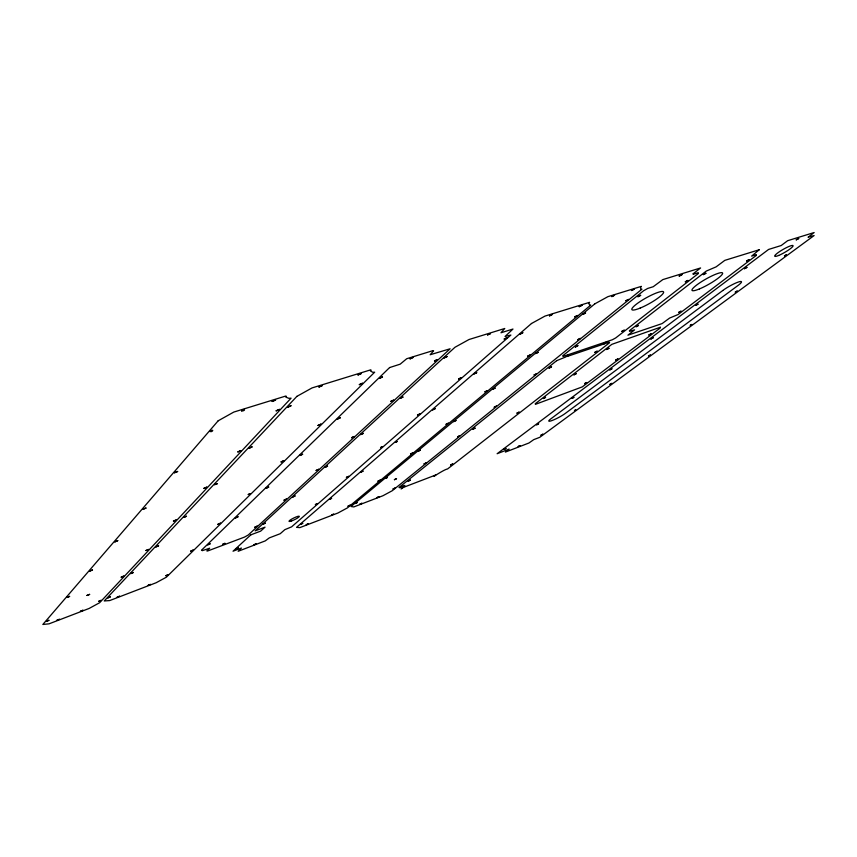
<?xml version="1.0" encoding="UTF-8"?>
<svg xmlns="http://www.w3.org/2000/svg" width="857" height="857" viewBox="0 0 857 857"><rect width="100%" height="100%" fill="white"/><g stroke="black" fill="none" stroke-linecap="round" stroke-linejoin="round"><path stroke-width="1.29" d="M306.292 524.72L308.316 523.831L306.303 524.698M541.003 435.185L542.888 434.22L541.003 435.185M408.211 481.141L410.31 480.102L408.211 481.141M575.326 346.999L577.854 345.682L575.326 346.999M222.541 544.441L224.909 543.349L222.541 544.441M543.338 398.516L545.545 397.38L543.338 398.516M360.668 472.218L363.004 471.104L360.668 472.218M549.519 315.847L552.347 314.39L549.519 315.847M549.058 368.082L551.512 366.817L549.058 368.082M237.86 451.939L240.988 450.557L237.86 451.939M235.439 517.928L237.989 516.771L235.439 517.928M241.642 410.91C245.616 411.317 245.391 407.364 241.642 410.91M236.071 548.951L238.332 547.912L236.071 548.951M248.959 448.275L252.065 446.893L248.959 448.275M519.995 334.134L522.791 332.73L519.995 334.134M248.23 494.575L250.244 493.664L248.305 494.478M574.779 316.897L577.479 315.505L574.779 316.897M759.248 249.741L751.632 256.104L756.377 254.625L756.217 255.504L678.037 314.562L669.596 318.076L662.107 323.592L627.935 335.173L634.609 329.849L629.595 331.348L629.413 330.695L706.232 271.091L716.12 266.859L724.829 260.357L759.248 249.741M579.236 306.667L581.999 305.242L579.236 306.667M577.768 339.715L580.253 338.429L577.768 339.715M254.775 527.259L257.132 526.177L254.775 527.259M573.922 374.82L576.193 373.652L573.922 374.82M272.162 401.472L275.568 399.994L272.162 401.472M571.769 398.441L573.836 397.38L571.769 398.441M253.865 544.87L256.061 543.852L253.865 544.87M582.867 314.348L585.556 312.966L582.867 314.348M276.158 410.835L279.457 409.389L276.158 410.835M266.034 488.276L268.68 487.065L266.034 488.276M574.469 410.599L575.883 409.871L574.522 410.535M263.088 524.152L265.434 523.07L263.185 524.045M693.227 273.715L693.131 274.304L698.305 272.697L698.412 273.479L615.722 337.926L612.327 339.768L563.081 356.416L562.685 355.837L643.618 290.748L647.688 288.445L653.205 286.731L662.804 279.607L700.597 267.952L693.227 273.715M287.706 407.193L290.973 405.757L287.706 407.193M584.624 383.625L586.766 382.522L584.624 383.625M281.085 461.923L283.903 460.67L281.085 461.923M594.769 352.42L597.158 351.188L594.769 352.42M660.297 327.256L660.136 328.081L582.289 386.882L535.432 404.333L535.239 403.765L611.791 344.364L660.297 327.256M611.823 296.586L614.544 295.194L611.823 296.586M284.042 500.177L286.495 499.063L284.042 500.177M359.34 384.654L362.447 383.25L359.34 384.654M299.843 455.485L302.607 454.231L299.843 455.485M606.606 349.495L608.963 348.285L606.606 349.495M292.612 497.049L295.044 495.935L292.612 497.049M318.975 387L322.264 385.564L318.975 387M625.91 300.796L628.524 299.447L625.91 300.796M318.022 425.458L320.968 424.14L318.022 425.458M631.502 290.502L634.18 289.12L631.502 290.502M615.701 360.09L617.918 358.954L615.701 360.09M609.895 384.429L611.919 383.39L609.895 384.429M300.55 524.323L302.692 523.327L300.55 524.323M316.158 470.461L318.718 469.304L316.158 470.461M337.412 419.041L340.315 417.755L337.412 419.041M636.033 326.699L638.465 325.446L636.033 326.699M324.985 467.333L327.524 466.176L324.985 467.333M315.397 504.58L317.647 503.541L315.397 504.58M358.033 374.938L361.215 373.534L358.033 374.938M808.247 237.143L814.118 235.546L539.717 437.338L533.75 439.63L528.94 443.005L505.394 452.089L509.133 449.1L497.124 453.728L768.6 249.441L781.198 245.53L787.658 240.699L814.15 232.536L808.247 237.143M648.867 334.991L651.159 333.812L648.867 334.991M784.466 255.9L786.405 254.861L784.466 255.9M329.345 499.363L331.563 498.335L329.345 499.363M351.574 437.702L354.23 436.502L351.574 437.702M637.951 296.704L640.629 295.344L637.951 296.704M650.892 338.976L653.13 337.819L650.892 338.976M379.415 378.312L382.458 376.973L379.415 378.312M621.786 331.423L624.239 330.181L621.786 331.423M360.658 434.574L363.304 433.385L360.658 434.574M679.226 276.04L681.926 274.658L679.226 276.04M331.638 515.057L333.716 514.093L331.734 514.961M217.924 524.302L220.485 523.188L217.924 524.302M685.332 281.792L687.946 280.453L685.332 281.792M678.68 312.43L681.036 311.209L678.68 312.43M390.803 401.397L393.588 400.155L390.803 401.397M410.085 358.837L413.106 357.401L410.085 358.837M348.028 506.187L350.106 505.223L348.028 506.187M400.165 398.312L402.929 397.07L400.165 398.312M703.286 274.594L705.879 273.265L703.286 274.594M355.119 503.488L357.176 502.523L355.119 503.488M380.583 447.558L382.404 446.733L380.583 447.558M695.627 305.36L697.962 304.149L695.627 305.36M359.844 504.237L361.879 503.295L359.844 504.237M690.249 325.296L691.92 324.439L690.335 325.221M395.27 442.341L397.07 441.526L395.27 442.341M434.51 360.958L437.391 359.576L434.51 360.958M378.001 481.163L380.154 480.166L378.001 481.163M444.162 357.926L447.022 356.555L444.162 357.926M385.254 478.442L387.385 477.456L385.254 478.442M417.52 415.034L420.048 413.888L417.52 415.034M377.026 497.649L379.03 496.717L377.123 497.553M46.299 621.368L48.881 620.318L46.299 621.368M504.205 339.029L506.98 337.765L504.205 339.029M735.306 292.087L737.234 291.091L735.306 292.087M394.424 479.674L396.502 478.709L394.424 479.674M432.603 409.85L435.099 408.714L432.603 409.85M410.567 453.964L412.795 452.946L410.567 453.964M66.921 597.458L69.599 596.386L66.921 597.458M393.084 488.983L395.088 488.051L393.084 488.983M744.433 268.67L746.886 267.416L744.433 268.67M56.841 620.35L59.369 619.311L56.841 620.35M417.991 451.253L420.198 450.236L417.991 451.253M458.624 378.987L461.237 377.733L458.624 378.987M89.653 571.094L92.449 569.991L89.653 571.094M609.766 369.87L611.898 368.81L609.766 369.87M487.547 334.894L490.418 333.63L487.547 334.894M114.859 541.87L117.752 540.66L114.859 541.87M474.092 373.877L476.696 372.709L474.092 373.877M86.943 595.465L89.621 594.383L86.943 595.465M446.079 424.311L448.361 423.208L446.079 424.311M424.076 463.926L426.143 462.962L424.076 463.926M80.462 611.298L82.936 610.28L80.462 611.298M142.948 509.304L145.979 508.051L142.948 509.304M453.674 421.612L455.945 420.508L453.674 421.612M174.453 472.764L177.635 471.479L174.453 472.764M648.492 356.009L650.399 355.066L648.492 356.009M98.641 601.378L101.105 600.371L98.641 601.378M210.04 431.51C212.772 432.624 214.443 428.039 210.04 431.51M796.239 239.831L798.692 238.503L796.239 239.831M484.955 391.853L487.322 390.706L484.955 391.853M457.681 436.759L459.813 435.774L457.681 436.759M107.864 597.854L110.317 596.858L107.864 597.854M121.201 577.157L123.751 576.129L121.201 577.157M148.143 585.352L150.489 584.378L148.165 585.342M492.711 389.185L495.089 388.103L492.711 389.185M746.651 260.978L749.072 259.682L746.651 260.978M146.011 550.515L148.668 549.455L146.011 550.515M130.757 573.579L133.274 572.497L130.757 573.579M117.13 597.233L119.53 596.247L117.13 597.233M346.421 477.37L348.713 476.363L346.421 477.37M472.882 429.196L475.078 428.125L472.882 429.196M450.686 464.933L452.689 464.001L450.686 464.933M173.446 521.067L176.21 519.995L173.446 521.067M155.92 546.895L158.556 545.845L155.92 546.895M527.676 356.169L530.162 354.969L527.676 356.169M494.221 407.214L496.428 406.143L494.221 407.214M183.719 517.414L186.462 516.268L183.719 517.414M203.912 488.351L206.794 487.151L203.912 488.351M535.614 353.545L538.089 352.356L535.614 353.545M214.593 484.676L217.453 483.594L214.593 484.676M534.125 374.948L536.418 373.909L534.125 374.948M165.872 575.7L168.186 574.747L165.872 575.7M516.985 413.138L519.117 412.153L516.985 413.138M190.725 551.147L193.125 550.119L190.725 551.147M207.726 544.795L210.083 543.841L207.726 544.795M504.034 449.314L505.909 448.447L504.034 449.314M518.249 446.508L520.07 445.651L518.249 446.508M536.686 424.783L538.603 423.84L536.686 424.783M218.16 420.808L42.85 624.464L49.042 623.832L89.096 608.47L99.637 602.717L291.069 398.173L288.852 398.323L285.777 397.123L286.474 396.363L285.702 396.063L233.8 412.067L218.16 420.808M296.897 396.363L104.233 600.961L109.685 600.575L156.113 582.76L166.387 577.179L374.67 372.206L372.763 372.292L370.428 370.963L371.188 370.203L370.599 369.87L312.034 387.932L296.897 396.363M389.603 367.567L201.491 550.215L202.359 550.655L209.686 548.201L206.837 550.944L208.294 550.751L244.481 537.103L248.23 535.014L450.107 348.788L430.16 354.744L433.588 350.867L433.021 350.62L406.711 358.729L400.176 364.171L389.603 367.567M250.855 534.832L233.04 551.201L241.417 548.062L238.171 551.276L265.263 540.885L269.269 537.907L280.239 533.707L284.835 529.658L291.594 526.862L510.879 335.055L505.052 336.48L512.979 329.045L500.991 332.762L504.752 328.488L469.025 339.511L454.96 347.278L255.172 530.869L265.038 527.151L260.678 531.126L250.855 534.832M531.49 323.507L296.533 527.355L299.864 527.612L337.958 513L347.481 507.858L590.752 305.113L589.562 305.028L588.888 303.442L589.573 302.328L545.02 316.072L531.49 323.507M594.822 303.849L351.006 506.508L353.802 506.926L382.961 495.732L392.281 490.707L641.925 289.216L640.886 289.109L640.543 287.481L641.325 286.367L607.892 296.672L594.822 303.849M556.675 360.668L398.987 487.494L399.662 487.687C413.278 480.616 394.809 493.075 403.443 487.376L435.72 475.003C428.896 479.834 444.322 469.197 447.558 468.972L609.584 342.704L609.198 342.211L603.649 344.096L605.91 342.318L602.267 344.557L567.098 356.48L569.337 354.691L568.127 355.109L565.888 356.898L556.675 360.668M722.762 290.512L550.73 418.934A10.402 1.457 -27.9 0 0 552.283 420.444A10.402 1.457 -27.9 0 0 565.181 413.502L737.984 285.499A12.651 1.993 -29.5 0 0 738.445 281.996A12.651 1.993 -29.5 0 0 722.762 290.512M291.198 521.088A5.774 0.932 -26.1 0 0 299.339 516.471A5.774 0.932 -26.1 0 0 291.926 518.967A5.774 0.932 -26.1 0 0 291.198 521.088M699.366 288.959A17.569 2.989 -29.6 0 0 722.644 273.383A17.569 2.989 -29.6 0 0 699.89 282.746A17.569 2.989 -29.6 0 0 699.366 288.959M778.638 255.461A10.638 1.703 -30 0 0 793.079 245.948A10.638 1.703 -30 0 0 779.859 251.412A10.638 1.703 -30 0 0 778.638 255.461M640.158 308.081A18.147 3.278 -29.2 0 0 663.629 292.108A18.147 3.278 -29.2 0 0 639.376 302.028A18.147 3.278 -29.2 0 0 640.158 308.081"/></g></svg>
